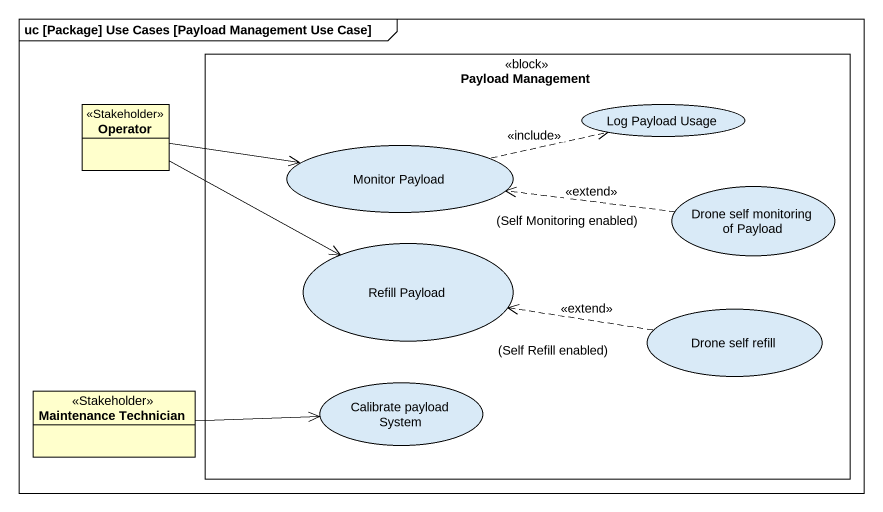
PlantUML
@startuml
mainframe uc [Package] Use Cases [Payload Management Use Case]
allowmixing
hide circle
hide empty members
rectangle "Payload Management" as Payload_Management <<block>> {
  usecase "Log Payload Usage" as Log_Payload_Usage
  usecase "Monitor Payload" as Monitor_Payload
  usecase "Drone self monitoring of Payload" as Drone_self_monitoring_of
  usecase "Refill Payload" as Refill_Payload
  usecase "Drone self refill" as Drone_self_refill
  usecase "Calibrate payload System" as Calibrate_payload_System
}
class Operator <<Stakeholder>>
class "Maintenance Technician" as Maintenance_Technician <<Stakeholder>>
Operator -right-> Monitor_Payload
Operator -right-> Refill_Payload
Monitor_Payload .right.> Log_Payload_Usage : <<include>>
Drone_self_monitoring_of .left.> Monitor_Payload : <<extend>>\n(Self Monitoring enabled)
Drone_self_refill .left.> Refill_Payload : <<extend>>\n(Self Refill enabled)
Maintenance_Technician -right-> Calibrate_payload_System
@enduml
